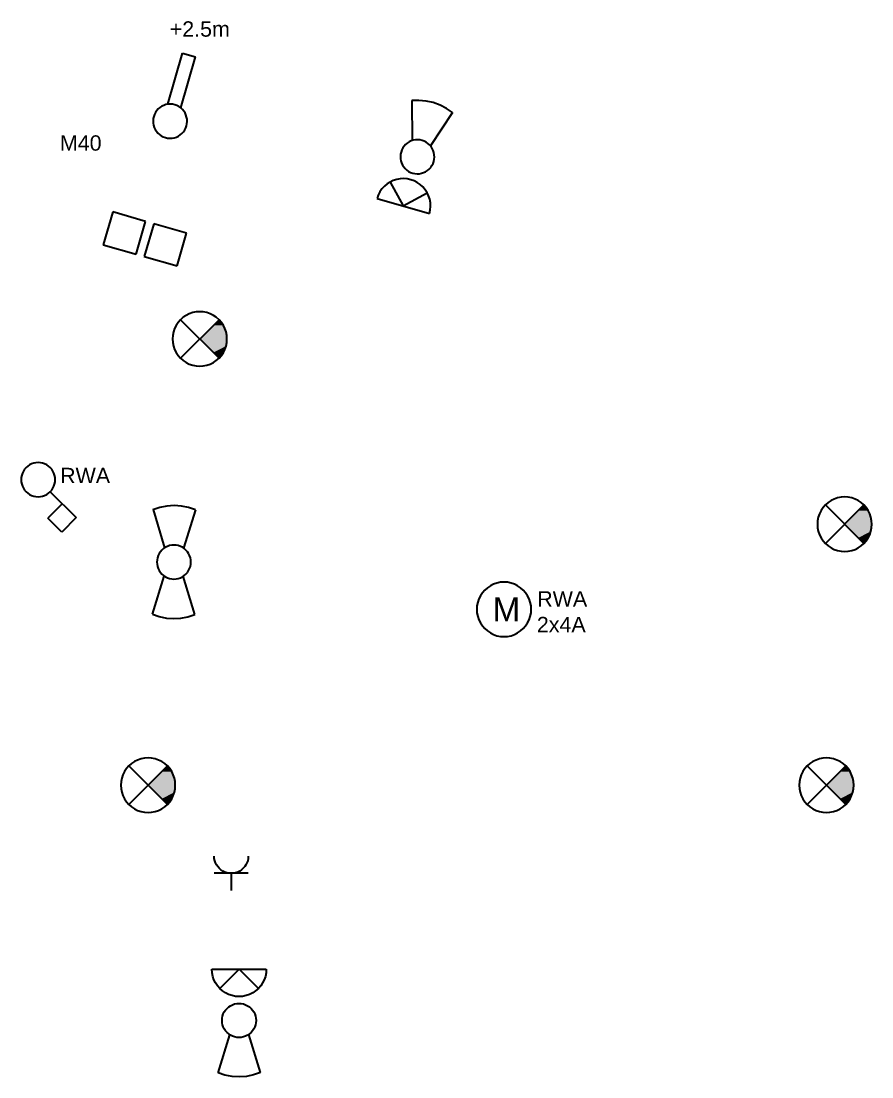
# Model space of a CAD drawing. Extents: x 800 to 1481, y 55 to 490.
# Drawn here: x 843.6 to 893.5, y 86 to 147.9 of the extents above; entities that cross this region are included whole.
import ezdxf

# ---------------------------------------------------------------- set-up
doc = ezdxf.new("R2010")
doc.units = 0
doc.layers.get('0').update_dxf_attribs({"lineweight": 18})
doc.layers.add('E_Kraft', color=1, linetype='Continuous', lineweight=35, true_color=0xff0000)
doc.layers.add('E_Licht', color=7, linetype='Continuous', lineweight=35, true_color=0x0080ff)
doc.styles.get("Standard").update_dxf_attribs({"font": 'arial.ttf'})

# ---------------------------------------------------------------- blocks, each defined once
blk = doc.blocks.new('Notleuchte-A0Q9B2BTAY', base_point=(890.331, 116.816))
at = {"color": 0, "lineweight": -2}
for p, q in [((890.8, 119.546), (890.662, 119.389)), ((890.957, 119.684), (890.8, 119.546)), ((890.8, 119.546), (893.062, 117.284)), ((890.8, 117.284), (893.062, 119.546)), ((891.131, 119.801), (890.957, 119.684)), ((891.319, 119.893), (891.131, 119.801)), ((891.517, 119.96), (891.319, 119.893)), ((891.722, 120.001), (891.517, 119.96)), ((891.931, 120.015), (891.722, 120.001)), ((892.139, 120.001), (891.931, 120.015)), ((892.345, 119.96), (892.139, 120.001)), ((892.543, 119.893), (892.345, 119.96)), ((892.73, 119.801), (892.543, 119.893)), ((892.904, 119.684), (892.73, 119.801)), ((893.062, 119.546), (892.904, 119.684)), ((893.2, 119.389), (893.062, 119.546)), ((890.453, 119.027), (890.386, 118.829)), ((890.545, 119.215), (890.453, 119.027)), ((890.662, 119.389), (890.545, 119.215)), ((893.316, 119.215), (893.2, 119.389)), ((893.409, 119.027), (893.316, 119.215)), ((893.476, 118.829), (893.409, 119.027)), ((890.345, 118.624), (890.331, 118.415)), ((890.331, 118.415), (890.345, 118.207)), ((890.386, 118.829), (890.345, 118.624)), ((893.517, 118.624), (893.476, 118.829)), ((893.53, 118.415), (893.517, 118.624)), ((893.517, 118.207), (893.53, 118.415)), ((890.345, 118.207), (890.386, 118.001)), ((890.386, 118.001), (890.453, 117.803)), ((890.453, 117.803), (890.545, 117.616)), ((893.316, 117.616), (893.409, 117.803)), ((893.409, 117.803), (893.476, 118.001)), ((893.476, 118.001), (893.517, 118.207)), ((890.545, 117.616), (890.662, 117.442)), ((890.662, 117.442), (890.8, 117.284)), ((890.8, 117.284), (890.957, 117.146)), ((890.957, 117.146), (891.131, 117.03)), ((892.73, 117.03), (892.904, 117.146)), ((892.904, 117.146), (893.062, 117.284)), ((893.062, 117.284), (893.2, 117.442)), ((893.2, 117.442), (893.316, 117.616)), ((891.131, 117.03), (891.319, 116.938)), ((891.319, 116.938), (891.517, 116.87)), ((891.517, 116.87), (891.722, 116.829)), ((891.722, 116.829), (891.931, 116.816)), ((891.931, 116.816), (892.139, 116.829)), ((892.139, 116.829), (892.345, 116.87)), ((892.345, 116.87), (892.543, 116.938)), ((892.543, 116.938), (892.73, 117.03))]:
    blk.add_line(p, q, dxfattribs=at)
for points in [[(893.316, 119.215), (892.73, 119.215), (893.062, 119.546)], [(893.476, 118.829), (892.345, 118.829), (893.316, 119.215)], [(892.345, 118.829), (893.316, 119.215), (892.73, 119.215)], [(893.53, 118.415), (891.931, 118.415), (893.476, 118.829)], [(891.931, 118.415), (893.476, 118.829), (892.345, 118.829)], [(892.345, 118.001), (893.53, 118.415), (891.931, 118.415)], [(893.53, 118.415), (891.931, 118.415), (893.53, 118.415)], [(891.931, 118.415), (893.53, 118.415), (891.931, 118.415)], [(893.476, 118.001), (892.345, 118.001), (893.53, 118.415)], [(892.73, 117.616), (893.476, 118.001), (892.345, 118.001)], [(893.316, 117.616), (892.73, 117.616), (893.476, 118.001)], [(893.062, 117.284), (893.316, 117.616), (892.73, 117.616)]]:
    blk.add_solid(points, dxfattribs=at)
blk = doc.blocks.new('Notleuchte-A0Q9B2BVAY', base_point=(889.264, 101.506))
at = {"color": 0, "lineweight": -2}
for p, q in [((890.655, 104.692), (890.45, 104.651)), ((890.864, 104.705), (890.655, 104.692)), ((891.072, 104.692), (890.864, 104.705)), ((891.278, 104.651), (891.072, 104.692)), ((889.595, 104.079), (889.478, 103.905)), ((889.733, 104.237), (889.595, 104.079)), ((889.89, 104.375), (889.733, 104.237)), ((889.733, 104.237), (891.995, 101.975)), ((889.733, 101.975), (891.995, 104.237)), ((890.064, 104.491), (889.89, 104.375)), ((890.252, 104.583), (890.064, 104.491)), ((890.45, 104.651), (890.252, 104.583)), ((891.476, 104.583), (891.278, 104.651)), ((891.663, 104.491), (891.476, 104.583)), ((891.837, 104.375), (891.663, 104.491)), ((891.995, 104.237), (891.837, 104.375)), ((892.133, 104.079), (891.995, 104.237)), ((892.249, 103.905), (892.133, 104.079)), ((889.319, 103.52), (889.278, 103.314)), ((889.386, 103.718), (889.319, 103.52)), ((889.478, 103.905), (889.386, 103.718)), ((892.342, 103.718), (892.249, 103.905)), ((892.409, 103.52), (892.342, 103.718)), ((892.45, 103.314), (892.409, 103.52)), ((889.278, 103.314), (889.264, 103.106)), ((889.264, 103.106), (889.278, 102.897)), ((889.278, 102.897), (889.319, 102.692)), ((892.409, 102.692), (892.45, 102.897)), ((892.463, 103.106), (892.45, 103.314)), ((892.45, 102.897), (892.463, 103.106)), ((889.319, 102.692), (889.386, 102.494)), ((889.386, 102.494), (889.478, 102.306)), ((889.478, 102.306), (889.595, 102.132)), ((892.133, 102.132), (892.249, 102.306)), ((892.249, 102.306), (892.342, 102.494)), ((892.342, 102.494), (892.409, 102.692)), ((889.595, 102.132), (889.733, 101.975)), ((889.733, 101.975), (889.89, 101.837)), ((889.89, 101.837), (890.064, 101.72)), ((890.064, 101.72), (890.252, 101.628)), ((890.252, 101.628), (890.45, 101.561)), ((891.278, 101.561), (891.476, 101.628)), ((891.476, 101.628), (891.663, 101.72)), ((891.663, 101.72), (891.837, 101.837)), ((891.837, 101.837), (891.995, 101.975)), ((891.995, 101.975), (892.133, 102.132)), ((890.45, 101.561), (890.655, 101.52)), ((890.655, 101.52), (890.864, 101.506)), ((890.864, 101.506), (891.072, 101.52)), ((891.072, 101.52), (891.278, 101.561))]:
    blk.add_line(p, q, dxfattribs=at)
for points in [[(892.249, 103.905), (891.663, 103.905), (891.995, 104.237)], [(892.463, 103.106), (890.864, 103.106), (892.409, 103.52)], [(890.864, 103.106), (892.409, 103.52), (891.278, 103.52)], [(892.409, 103.52), (891.278, 103.52), (892.249, 103.905)], [(891.278, 103.52), (892.249, 103.905), (891.663, 103.905)], [(891.278, 102.692), (892.463, 103.106), (890.864, 103.106)], [(892.463, 103.106), (890.864, 103.106), (892.463, 103.106)], [(890.864, 103.106), (892.463, 103.106), (890.864, 103.106)], [(892.409, 102.692), (891.278, 102.692), (892.463, 103.106)], [(891.663, 102.306), (892.409, 102.692), (891.278, 102.692)], [(892.249, 102.306), (891.663, 102.306), (892.409, 102.692)], [(891.995, 101.975), (892.249, 102.306), (891.663, 102.306)]]:
    blk.add_solid(points, dxfattribs=at)
blk = doc.blocks.new('Steckdose T13_ UP-A0Q9B331AY', base_point=(854.934, 96.936))
at = {"color": 0, "lineweight": -2}
for p, q in [((854.942, 98.806), (854.934, 98.936)), ((854.968, 98.677), (854.942, 98.806)), ((855.01, 98.553), (854.968, 98.677)), ((855.068, 98.436), (855.01, 98.553)), ((856.858, 98.553), (856.8, 98.436)), ((856.9, 98.677), (856.858, 98.553)), ((856.925, 98.806), (856.9, 98.677)), ((856.934, 98.936), (856.925, 98.806)), ((856.934, 97.936), (854.934, 97.936)), ((855.14, 98.327), (855.068, 98.436)), ((855.227, 98.229), (855.14, 98.327)), ((855.325, 98.143), (855.227, 98.229)), ((855.434, 98.07), (855.325, 98.143)), ((855.551, 98.012), (855.434, 98.07)), ((855.675, 97.97), (855.551, 98.012)), ((855.803, 97.945), (855.675, 97.97)), ((855.934, 97.936), (855.803, 97.945)), ((856.064, 97.945), (855.934, 97.936)), ((855.934, 97.936), (855.934, 96.936)), ((856.193, 97.97), (856.064, 97.945)), ((856.316, 98.012), (856.193, 97.97)), ((856.434, 98.07), (856.316, 98.012)), ((856.542, 98.143), (856.434, 98.07)), ((856.641, 98.229), (856.542, 98.143)), ((856.727, 98.327), (856.641, 98.229)), ((856.8, 98.436), (856.727, 98.327))]:
    blk.add_line(p, q, dxfattribs=at)
blk = doc.blocks.new('Motor allgemein-A0Q9B337AY', base_point=(870.341, 111.823))
at = {"color": 0, "linetype": 'ByBlock', "lineweight": -2, "ltscale": 0.35}
for p, q in [((870.967, 114.692), (870.81, 114.554)), ((871.141, 114.808), (870.967, 114.692)), ((871.329, 114.901), (871.141, 114.808)), ((871.527, 114.968), (871.329, 114.901)), ((871.732, 115.009), (871.527, 114.968)), ((871.941, 115.023), (871.732, 115.009)), ((872.15, 115.009), (871.941, 115.023)), ((872.355, 114.968), (872.15, 115.009)), ((872.553, 114.901), (872.355, 114.968)), ((872.741, 114.808), (872.553, 114.901)), ((872.915, 114.692), (872.741, 114.808)), ((873.072, 114.554), (872.915, 114.692)), ((870.463, 114.035), (870.396, 113.837)), ((870.555, 114.223), (870.463, 114.035)), ((870.672, 114.397), (870.555, 114.223)), ((870.81, 114.554), (870.672, 114.397)), ((873.21, 114.397), (873.072, 114.554)), ((873.327, 114.223), (873.21, 114.397)), ((873.419, 114.035), (873.327, 114.223)), ((873.486, 113.837), (873.419, 114.035)), ((870.355, 113.632), (870.341, 113.423)), ((870.341, 113.423), (870.355, 113.214)), ((870.396, 113.837), (870.355, 113.632)), ((873.527, 113.632), (873.486, 113.837)), ((873.541, 113.423), (873.527, 113.632)), ((873.527, 113.214), (873.541, 113.423)), ((870.355, 113.214), (870.396, 113.009)), ((870.396, 113.009), (870.463, 112.81)), ((870.463, 112.81), (870.555, 112.623)), ((873.327, 112.623), (873.419, 112.81)), ((873.419, 112.81), (873.486, 113.009)), ((873.486, 113.009), (873.527, 113.214)), ((870.555, 112.623), (870.672, 112.449)), ((870.672, 112.449), (870.81, 112.291)), ((870.81, 112.291), (870.967, 112.153)), ((870.967, 112.153), (871.141, 112.037)), ((872.741, 112.037), (872.915, 112.153)), ((872.915, 112.153), (873.072, 112.291)), ((873.072, 112.291), (873.21, 112.449)), ((873.21, 112.449), (873.327, 112.623)), ((871.141, 112.037), (871.329, 111.945)), ((871.329, 111.945), (871.527, 111.877)), ((871.527, 111.877), (871.732, 111.836)), ((871.732, 111.836), (871.941, 111.823)), ((871.941, 111.823), (872.15, 111.836)), ((872.15, 111.836), (872.355, 111.877)), ((872.355, 111.877), (872.553, 111.945)), ((872.553, 111.945), (872.741, 112.037))]:
    blk.add_line(p, q, dxfattribs=at)
at = {"color": 0, "linetype": 'ByBlock', "lineweight": -2, "ltscale": 0.35, "insert": (871.271, 114.123), "char_height": 1.4, "attachment_point": 1}
blk.add_mtext('{\\fArial;M}', dxfattribs=at)
blk = doc.blocks.new('Bauteilbeschriftung-A0Q9B339AY', base_point=(873.891, 113.588))
at = {"color": 0, "linetype": 'ByBlock', "lineweight": -2, "ltscale": 0.35, "insert": (873.891, 114.488), "char_height": 0.9, "attachment_point": 1}
blk.add_mtext('{\\fArial;RWA}', dxfattribs=at)
blk = doc.blocks.new('Bauteilbeschriftung-A0Q9B33BAY', base_point=(873.871, 112.081))
at = {"color": 0, "linetype": 'ByBlock', "lineweight": -2, "ltscale": 0.35, "insert": (873.871, 112.981), "char_height": 0.9, "attachment_point": 1}
blk.add_mtext('{\\fArial;2x4A}', dxfattribs=at)
blk = doc.blocks.new('Schlüsselschalter_ UP-A0Q9B33DAY', base_point=(843.604, 117.955))
at = {"color": 0, "lineweight": -2}
for p, q in [((844.473, 122.024), (844.345, 121.999)), ((844.604, 122.033), (844.473, 122.024)), ((844.734, 122.024), (844.604, 122.033)), ((844.863, 121.999), (844.734, 122.024)), ((843.68, 121.415), (843.638, 121.292)), ((843.738, 121.533), (843.68, 121.415)), ((843.81, 121.642), (843.738, 121.533)), ((843.897, 121.74), (843.81, 121.642)), ((843.995, 121.826), (843.897, 121.74)), ((844.104, 121.899), (843.995, 121.826)), ((844.221, 121.957), (844.104, 121.899)), ((844.345, 121.999), (844.221, 121.957)), ((844.986, 121.957), (844.863, 121.999)), ((845.104, 121.899), (844.986, 121.957)), ((845.213, 121.826), (845.104, 121.899)), ((845.311, 121.74), (845.213, 121.826)), ((845.397, 121.642), (845.311, 121.74)), ((845.47, 121.533), (845.397, 121.642)), ((845.528, 121.415), (845.47, 121.533)), ((845.57, 121.292), (845.528, 121.415)), ((843.612, 121.163), (843.604, 121.033)), ((843.604, 121.033), (843.612, 120.902)), ((843.638, 121.292), (843.612, 121.163)), ((843.612, 120.902), (843.638, 120.774)), ((845.595, 121.163), (845.57, 121.292)), ((845.57, 120.774), (845.595, 120.902)), ((845.604, 121.033), (845.595, 121.163)), ((845.595, 120.902), (845.604, 121.033)), ((843.638, 120.774), (843.68, 120.65)), ((843.68, 120.65), (843.738, 120.533)), ((843.738, 120.533), (843.81, 120.424)), ((843.81, 120.424), (843.897, 120.326)), ((843.897, 120.326), (843.995, 120.239)), ((843.995, 120.239), (844.104, 120.167)), ((844.104, 120.167), (844.221, 120.109)), ((844.986, 120.109), (845.104, 120.167)), ((845.104, 120.167), (845.213, 120.239)), ((845.213, 120.239), (845.311, 120.326)), ((845.311, 120.326), (845.397, 120.424)), ((845.311, 120.326), (846.833, 118.804)), ((845.397, 120.424), (845.47, 120.533)), ((845.47, 120.533), (845.528, 120.65)), ((845.528, 120.65), (845.57, 120.774)), ((844.221, 120.109), (844.345, 120.067)), ((844.345, 120.067), (844.473, 120.041)), ((844.473, 120.041), (844.604, 120.033)), ((844.604, 120.033), (844.734, 120.041)), ((844.734, 120.041), (844.863, 120.067)), ((844.863, 120.067), (844.986, 120.109)), ((846.017, 119.62), (845.168, 118.771)), ((845.984, 117.955), (845.168, 118.771)), ((846.833, 118.804), (845.984, 117.955))]:
    blk.add_line(p, q, dxfattribs=at)
blk = doc.blocks.new('Bauteilbeschriftung-A0Q9B33FAY', base_point=(845.893, 120.826))
at = {"color": 0, "linetype": 'ByBlock', "lineweight": -2, "ltscale": 0.35, "insert": (845.893, 121.726), "char_height": 0.9, "attachment_point": 1}
blk.add_mtext('{\\fArial;RWA}', dxfattribs=at)
blk = doc.blocks.new('Abzweigdose quadratisch (multi) UP-A0Q9B33HAY', base_point=(848.428, 134.26))
at = {"color": 0, "lineweight": -2}
for p, q in [((848.98, 136.735), (848.428, 134.812)), ((850.902, 136.182), (848.98, 136.735)), ((850.35, 134.26), (850.902, 136.182)), ((848.428, 134.812), (850.35, 134.26))]:
    blk.add_line(p, q, dxfattribs=at)
blk = doc.blocks.new('Bauteilbeschriftung-A0Q9B33JAY', base_point=(845.881, 140.333))
at = {"color": 0, "linetype": 'ByBlock', "lineweight": -2, "ltscale": 0.35, "insert": (845.881, 141.233), "char_height": 0.9, "attachment_point": 1}
blk.add_mtext('{\\fArial;M40}', dxfattribs=at)
blk = doc.blocks.new('Wandleuchte-A0Q9B3R7AY', base_point=(864.493, 136.65))
at = {"color": 0, "lineweight": -2}
for p, q in [((864.92, 138.243), (864.779, 138.088)), ((865.079, 138.378), (864.92, 138.243)), ((865.255, 138.491), (865.079, 138.378)), ((865.445, 138.58), (865.255, 138.491)), ((865.255, 138.491), (866.03, 137.091)), ((865.644, 138.644), (865.445, 138.58)), ((865.85, 138.681), (865.644, 138.644)), ((866.059, 138.691), (865.85, 138.681)), ((866.267, 138.673), (866.059, 138.691)), ((866.472, 138.629), (866.267, 138.673)), ((866.669, 138.558), (866.472, 138.629)), ((866.855, 138.462), (866.669, 138.558)), ((867.027, 138.343), (866.855, 138.462)), ((867.181, 138.202), (867.027, 138.343)), ((867.317, 138.042), (867.181, 138.202)), ((864.564, 137.73), (864.493, 137.533)), ((864.493, 137.533), (867.568, 136.65)), ((864.66, 137.916), (864.564, 137.73)), ((864.779, 138.088), (864.66, 137.916)), ((866.03, 137.091), (867.43, 137.866)), ((867.43, 137.866), (867.317, 138.042)), ((867.519, 137.677), (867.43, 137.866)), ((867.582, 137.478), (867.519, 137.677)), ((867.62, 137.272), (867.582, 137.478)), ((867.612, 136.854), (867.63, 137.063)), ((867.63, 137.063), (867.62, 137.272)), ((867.568, 136.65), (867.612, 136.854))]:
    blk.add_line(p, q, dxfattribs=at)
blk = doc.blocks.new('Wandleuchte-A0Q9B3R9AY', base_point=(854.794, 90.705))
at = {"color": 0, "lineweight": -2}
for p, q in [((854.808, 92.095), (854.794, 92.304)), ((854.794, 92.304), (857.993, 92.304)), ((855.263, 91.173), (856.394, 92.304)), ((856.394, 92.304), (857.525, 91.173)), ((857.993, 92.304), (857.98, 92.095)), ((854.849, 91.89), (854.808, 92.095)), ((854.916, 91.692), (854.849, 91.89)), ((855.008, 91.504), (854.916, 91.692)), ((857.871, 91.692), (857.779, 91.504)), ((857.939, 91.89), (857.871, 91.692)), ((857.98, 92.095), (857.939, 91.89)), ((855.125, 91.33), (855.008, 91.504)), ((855.263, 91.173), (855.125, 91.33)), ((855.42, 91.035), (855.263, 91.173)), ((857.525, 91.173), (857.367, 91.035)), ((857.663, 91.33), (857.525, 91.173)), ((857.779, 91.504), (857.663, 91.33)), ((855.594, 90.919), (855.42, 91.035)), ((855.781, 90.826), (855.594, 90.919)), ((855.98, 90.759), (855.781, 90.826)), ((856.185, 90.718), (855.98, 90.759)), ((856.394, 90.705), (856.185, 90.718)), ((856.602, 90.718), (856.394, 90.705)), ((856.808, 90.759), (856.602, 90.718)), ((857.006, 90.826), (856.808, 90.759)), ((857.193, 90.919), (857.006, 90.826)), ((857.367, 91.035), (857.193, 90.919))]:
    blk.add_line(p, q, dxfattribs=at)
blk = doc.blocks.new('Bewegungsmelder 180°_ UP-A0Q9B3RBAY', base_point=(865.859, 138.975))
at = {"color": 0, "lineweight": -2}
for p, q in [((866.95, 143.284), (866.525, 143.269)), ((866.532, 143.269), (866.56, 140.929)), ((867.373, 143.245), (866.95, 143.284)), ((867.788, 143.152), (867.373, 143.245)), ((868.187, 143.007), (867.788, 143.152)), ((868.914, 142.57), (867.63, 140.611)), ((868.565, 142.812), (868.187, 143.007)), ((868.914, 142.57), (868.565, 142.812)), ((866.164, 140.694), (866.076, 140.598)), ((866.264, 140.779), (866.164, 140.694)), ((866.374, 140.85), (866.264, 140.779)), ((866.492, 140.905), (866.374, 140.85)), ((866.617, 140.945), (866.492, 140.905)), ((866.746, 140.968), (866.617, 140.945)), ((866.876, 140.975), (866.746, 140.968)), ((867.007, 140.964), (866.876, 140.975)), ((867.135, 140.936), (867.007, 140.964)), ((867.258, 140.892), (867.135, 140.936)), ((867.374, 140.832), (867.258, 140.892)), ((867.481, 140.757), (867.374, 140.832)), ((867.578, 140.669), (867.481, 140.757)), ((867.663, 140.569), (867.578, 140.669)), ((865.87, 140.123), (865.859, 139.993)), ((865.859, 139.993), (865.865, 139.862)), ((865.897, 140.251), (865.87, 140.123)), ((865.942, 140.374), (865.897, 140.251)), ((866.002, 140.49), (865.942, 140.374)), ((866.076, 140.598), (866.002, 140.49)), ((867.733, 140.459), (867.663, 140.569)), ((867.789, 140.341), (867.733, 140.459)), ((867.829, 140.216), (867.789, 140.341)), ((867.852, 140.088), (867.829, 140.216)), ((867.858, 139.957), (867.852, 140.088)), ((865.865, 139.862), (865.888, 139.733)), ((865.888, 139.733), (865.928, 139.609)), ((865.928, 139.609), (865.984, 139.49)), ((865.984, 139.49), (866.054, 139.38)), ((866.054, 139.38), (866.139, 139.28)), ((867.641, 139.352), (867.715, 139.459)), ((867.715, 139.459), (867.775, 139.576)), ((867.775, 139.576), (867.82, 139.699)), ((867.82, 139.699), (867.847, 139.827)), ((867.847, 139.827), (867.858, 139.957)), ((866.139, 139.28), (866.236, 139.192)), ((866.236, 139.192), (866.343, 139.118)), ((866.343, 139.118), (866.459, 139.058)), ((866.459, 139.058), (866.582, 139.014)), ((866.582, 139.014), (866.71, 138.986)), ((866.71, 138.986), (866.841, 138.975)), ((866.841, 138.975), (866.971, 138.981)), ((866.971, 138.981), (867.1, 139.004)), ((867.1, 139.004), (867.225, 139.044)), ((867.225, 139.044), (867.343, 139.1)), ((867.343, 139.1), (867.453, 139.171)), ((867.453, 139.171), (867.553, 139.255)), ((867.553, 139.255), (867.641, 139.352))]:
    blk.add_line(p, q, dxfattribs=at)
blk = doc.blocks.new('Bewegungsmelder 180°_ UP-A0Q9B3RDAY', base_point=(855.164, 85.994))
at = {"color": 0, "lineweight": -2}
for p, q in [((855.528, 89.804), (855.6, 89.913)), ((855.6, 89.913), (855.687, 90.011)), ((855.687, 90.011), (855.785, 90.098)), ((855.785, 90.098), (855.894, 90.17)), ((855.894, 90.17), (856.011, 90.228)), ((856.011, 90.228), (856.135, 90.27)), ((856.135, 90.27), (856.263, 90.296)), ((856.263, 90.296), (856.394, 90.304)), ((856.394, 90.304), (856.524, 90.296)), ((856.524, 90.296), (856.652, 90.27)), ((856.652, 90.27), (856.776, 90.228)), ((856.776, 90.228), (856.894, 90.17)), ((856.894, 90.17), (857.002, 90.098)), ((857.002, 90.098), (857.101, 90.011)), ((857.101, 90.011), (857.187, 89.913)), ((857.187, 89.913), (857.26, 89.804)), ((855.394, 89.304), (855.402, 89.435)), ((855.402, 89.174), (855.394, 89.304)), ((855.402, 89.435), (855.428, 89.563)), ((855.428, 89.563), (855.47, 89.687)), ((855.47, 89.687), (855.528, 89.804)), ((857.26, 89.804), (857.318, 89.687)), ((857.318, 89.687), (857.36, 89.563)), ((857.36, 89.563), (857.385, 89.435)), ((857.385, 89.435), (857.394, 89.304)), ((857.394, 89.304), (857.385, 89.174)), ((855.428, 89.045), (855.402, 89.174)), ((855.47, 88.921), (855.428, 89.045)), ((855.528, 88.804), (855.47, 88.921)), ((855.6, 88.695), (855.528, 88.804)), ((855.687, 88.597), (855.6, 88.695)), ((855.785, 88.511), (855.687, 88.597)), ((857.101, 88.597), (857.002, 88.511)), ((857.187, 88.695), (857.101, 88.597)), ((857.26, 88.804), (857.187, 88.695)), ((857.318, 88.921), (857.26, 88.804)), ((857.36, 89.045), (857.318, 88.921)), ((857.385, 89.174), (857.36, 89.045)), ((855.171, 86.228), (855.843, 88.469)), ((855.894, 88.438), (855.785, 88.511)), ((856.011, 88.38), (855.894, 88.438)), ((856.135, 88.338), (856.011, 88.38)), ((856.263, 88.313), (856.135, 88.338)), ((856.394, 88.304), (856.263, 88.313)), ((856.524, 88.313), (856.394, 88.304)), ((856.652, 88.338), (856.524, 88.313)), ((856.776, 88.38), (856.652, 88.338)), ((856.894, 88.438), (856.776, 88.38)), ((857.002, 88.511), (856.894, 88.438)), ((857.653, 86.242), (856.959, 88.48)), ((855.568, 86.098), (855.164, 86.23)), ((855.985, 86.019), (855.568, 86.098)), ((857.25, 86.106), (856.834, 86.023)), ((857.653, 86.242), (857.25, 86.106)), ((856.41, 85.994), (855.985, 86.019)), ((856.834, 86.023), (856.41, 85.994))]:
    blk.add_line(p, q, dxfattribs=at)
blk = doc.blocks.new('Abzweigdose quadratisch (multi) UP-A0Q9B3URAY', base_point=(850.831, 133.57))
at = {"color": 0, "lineweight": -2}
for p, q in [((851.383, 136.044), (850.831, 134.122)), ((853.305, 135.492), (851.383, 136.044)), ((852.753, 133.57), (853.305, 135.492)), ((850.831, 134.122), (852.753, 133.57))]:
    blk.add_line(p, q, dxfattribs=at)
blk = doc.blocks.new('Aussenfühler_ UP-A0Q9B41RAY', base_point=(851.348, 141.062))
at = {"color": 0, "lineweight": -2}
for p, q in [((852.217, 143.057), (853.078, 146.055)), ((852.986, 142.836), (853.847, 145.834)), ((853.078, 146.055), (853.847, 145.834)), ((851.431, 142.461), (851.386, 142.338)), ((851.491, 142.577), (851.431, 142.461)), ((851.565, 142.685), (851.491, 142.577)), ((851.653, 142.782), (851.565, 142.685)), ((851.753, 142.866), (851.653, 142.782)), ((851.863, 142.937), (851.753, 142.866)), ((851.981, 142.992), (851.863, 142.937)), ((852.106, 143.032), (851.981, 142.992)), ((852.235, 143.056), (852.106, 143.032)), ((852.365, 143.062), (852.235, 143.056)), ((852.496, 143.051), (852.365, 143.062)), ((852.624, 143.023), (852.496, 143.051)), ((852.747, 142.979), (852.624, 143.023)), ((852.863, 142.919), (852.747, 142.979)), ((852.97, 142.844), (852.863, 142.919)), ((853.067, 142.756), (852.97, 142.844)), ((853.152, 142.656), (853.067, 142.756)), ((853.222, 142.546), (853.152, 142.656)), ((853.278, 142.428), (853.222, 142.546)), ((851.359, 142.21), (851.348, 142.08)), ((851.348, 142.08), (851.354, 141.949)), ((851.354, 141.949), (851.377, 141.82)), ((851.386, 142.338), (851.359, 142.21)), ((853.318, 142.303), (853.278, 142.428)), ((853.309, 141.786), (853.337, 141.914)), ((853.341, 142.175), (853.318, 142.303)), ((853.337, 141.914), (853.347, 142.044)), ((853.347, 142.044), (853.341, 142.175)), ((851.377, 141.82), (851.417, 141.696)), ((851.417, 141.696), (851.473, 141.577)), ((851.473, 141.577), (851.543, 141.467)), ((851.543, 141.467), (851.628, 141.368)), ((851.628, 141.368), (851.725, 141.28)), ((851.725, 141.28), (851.832, 141.205)), ((852.832, 141.187), (852.942, 141.258)), ((852.942, 141.258), (853.042, 141.342)), ((853.042, 141.342), (853.13, 141.439)), ((853.13, 141.439), (853.205, 141.546)), ((853.205, 141.546), (853.264, 141.663)), ((853.264, 141.663), (853.309, 141.786)), ((851.832, 141.205), (851.948, 141.145)), ((851.948, 141.145), (852.071, 141.101)), ((852.071, 141.101), (852.199, 141.073)), ((852.199, 141.073), (852.33, 141.062)), ((852.33, 141.062), (852.46, 141.068)), ((852.46, 141.068), (852.589, 141.091)), ((852.589, 141.091), (852.714, 141.131)), ((852.714, 141.131), (852.832, 141.187))]:
    blk.add_line(p, q, dxfattribs=at)
blk = doc.blocks.new('Bauteilbeschriftung-A0Q9B41TAY', base_point=(852.325, 147.02))
at = {"color": 0, "linetype": 'ByBlock', "lineweight": -2, "ltscale": 0.35, "insert": (852.325, 147.92), "char_height": 0.9, "attachment_point": 1}
blk.add_mtext('{\\fArial;+2.5m}', dxfattribs=at)
blk = doc.blocks.new('Bewegungsmelder 360°_ UP-A0Q9B4E9AY', base_point=(851.311, 112.885))
at = {"color": 0, "lineweight": -2}
for p, q in [((851.745, 119.402), (851.341, 119.269)), ((851.347, 119.272), (852.02, 117.03)), ((852.162, 119.481), (851.745, 119.402)), ((852.586, 119.506), (852.162, 119.481)), ((853.01, 119.477), (852.586, 119.506)), ((853.427, 119.393), (853.01, 119.477)), ((853.829, 119.257), (853.136, 117.02)), ((853.829, 119.257), (853.427, 119.393)), ((852.188, 117.119), (852.07, 117.062)), ((852.311, 117.162), (852.188, 117.119)), ((852.44, 117.187), (852.311, 117.162)), ((852.57, 117.196), (852.44, 117.187)), ((852.701, 117.187), (852.57, 117.196)), ((852.829, 117.162), (852.701, 117.187)), ((852.953, 117.119), (852.829, 117.162)), ((853.07, 117.062), (852.953, 117.119)), ((851.604, 116.454), (851.579, 116.326)), ((851.646, 116.578), (851.604, 116.454)), ((851.704, 116.696), (851.646, 116.578)), ((851.777, 116.804), (851.704, 116.696)), ((851.863, 116.903), (851.777, 116.804)), ((851.961, 116.989), (851.863, 116.903)), ((852.07, 117.062), (851.961, 116.989)), ((853.179, 116.989), (853.07, 117.062)), ((853.277, 116.903), (853.179, 116.989)), ((853.364, 116.804), (853.277, 116.903)), ((853.436, 116.696), (853.364, 116.804)), ((853.494, 116.578), (853.436, 116.696)), ((853.536, 116.454), (853.494, 116.578)), ((853.562, 116.326), (853.536, 116.454)), ((851.579, 116.326), (851.57, 116.196)), ((851.57, 116.196), (851.579, 116.065)), ((851.579, 116.065), (851.604, 115.937)), ((851.604, 115.937), (851.646, 115.813)), ((853.494, 115.813), (853.536, 115.937)), ((853.536, 115.937), (853.562, 116.065)), ((853.57, 116.196), (853.562, 116.326)), ((853.562, 116.065), (853.57, 116.196)), ((851.311, 113.134), (852.005, 115.371)), ((851.646, 115.813), (851.704, 115.696)), ((851.704, 115.696), (851.777, 115.587)), ((851.777, 115.587), (851.863, 115.488)), ((851.863, 115.488), (851.961, 115.402)), ((851.961, 115.402), (852.07, 115.33)), ((852.07, 115.33), (852.188, 115.272)), ((852.188, 115.272), (852.311, 115.23)), ((852.311, 115.23), (852.44, 115.204)), ((852.701, 115.204), (852.829, 115.23)), ((852.829, 115.23), (852.953, 115.272)), ((852.953, 115.272), (853.07, 115.33)), ((853.07, 115.33), (853.179, 115.402)), ((853.793, 113.119), (853.121, 115.361)), ((853.179, 115.402), (853.277, 115.488)), ((853.277, 115.488), (853.364, 115.587)), ((853.364, 115.587), (853.436, 115.696)), ((853.436, 115.696), (853.494, 115.813)), ((852.44, 115.204), (852.57, 115.196)), ((852.57, 115.196), (852.701, 115.204)), ((851.311, 113.134), (851.714, 112.998)), ((851.714, 112.998), (852.13, 112.914)), ((852.13, 112.914), (852.554, 112.885)), ((852.554, 112.885), (852.978, 112.91)), ((852.978, 112.91), (853.396, 112.99)), ((853.396, 112.99), (853.8, 113.122))]:
    blk.add_line(p, q, dxfattribs=at)
blk = doc.blocks.new('Notleuchte-A0Q9B4EBAY', base_point=(852.486, 127.686))
at = {"color": 0, "lineweight": -2}
for p, q in [((853.474, 130.763), (853.286, 130.671)), ((853.672, 130.831), (853.474, 130.763)), ((853.877, 130.871), (853.672, 130.831)), ((854.086, 130.885), (853.877, 130.871)), ((854.294, 130.871), (854.086, 130.885)), ((854.5, 130.831), (854.294, 130.871)), ((854.698, 130.763), (854.5, 130.831)), ((854.885, 130.671), (854.698, 130.763)), ((852.7, 130.085), (852.608, 129.898)), ((852.817, 130.259), (852.7, 130.085)), ((852.955, 130.417), (852.817, 130.259)), ((853.112, 130.555), (852.955, 130.417)), ((852.955, 130.417), (855.217, 128.154)), ((852.955, 128.154), (855.217, 130.417)), ((853.286, 130.671), (853.112, 130.555)), ((855.059, 130.555), (854.885, 130.671)), ((855.217, 130.417), (855.059, 130.555)), ((855.355, 130.259), (855.217, 130.417)), ((855.471, 130.085), (855.355, 130.259)), ((855.564, 129.898), (855.471, 130.085)), ((852.5, 129.494), (852.486, 129.286)), ((852.541, 129.7), (852.5, 129.494)), ((852.608, 129.898), (852.541, 129.7)), ((855.631, 129.7), (855.564, 129.898)), ((855.672, 129.494), (855.631, 129.7)), ((855.685, 129.286), (855.672, 129.494)), ((852.486, 129.286), (852.5, 129.077)), ((852.5, 129.077), (852.541, 128.872)), ((852.541, 128.872), (852.608, 128.673)), ((855.564, 128.673), (855.631, 128.872)), ((855.631, 128.872), (855.672, 129.077)), ((855.672, 129.077), (855.685, 129.286)), ((852.608, 128.673), (852.7, 128.486)), ((852.7, 128.486), (852.817, 128.312)), ((852.817, 128.312), (852.955, 128.154)), ((855.217, 128.154), (855.355, 128.312)), ((855.355, 128.312), (855.471, 128.486)), ((855.471, 128.486), (855.564, 128.673)), ((852.955, 128.154), (853.112, 128.017)), ((853.112, 128.017), (853.286, 127.9)), ((853.286, 127.9), (853.474, 127.808)), ((853.474, 127.808), (853.672, 127.74)), ((853.672, 127.74), (853.877, 127.7)), ((853.877, 127.7), (854.086, 127.686)), ((854.086, 127.686), (854.294, 127.7)), ((854.294, 127.7), (854.5, 127.74)), ((854.5, 127.74), (854.698, 127.808)), ((854.698, 127.808), (854.885, 127.9)), ((854.885, 127.9), (855.059, 128.017)), ((855.059, 128.017), (855.217, 128.154))]:
    blk.add_line(p, q, dxfattribs=at)
for points in [[(855.631, 129.7), (854.5, 129.7), (855.471, 130.085)], [(854.5, 129.7), (855.471, 130.085), (854.885, 130.085)], [(855.471, 130.085), (854.885, 130.085), (855.217, 130.417)], [(855.685, 129.286), (854.086, 129.286), (855.631, 129.7)], [(854.086, 129.286), (855.631, 129.7), (854.5, 129.7)], [(854.5, 128.872), (855.685, 129.286), (854.086, 129.286)], [(855.685, 129.286), (854.086, 129.286), (855.685, 129.286)], [(854.086, 129.286), (855.685, 129.286), (854.086, 129.286)], [(855.631, 128.872), (854.5, 128.872), (855.685, 129.286)], [(854.885, 128.486), (855.631, 128.872), (854.5, 128.872)], [(855.471, 128.486), (854.885, 128.486), (855.631, 128.872)], [(855.217, 128.154), (855.471, 128.486), (854.885, 128.486)]]:
    blk.add_solid(points, dxfattribs=at)
blk = doc.blocks.new('Notleuchte-A0Q9B4EDAY', base_point=(849.455, 101.506))
at = {"color": 0, "lineweight": -2}
for p, q in [((850.846, 104.692), (850.641, 104.651)), ((851.055, 104.705), (850.846, 104.692)), ((851.264, 104.692), (851.055, 104.705)), ((851.469, 104.651), (851.264, 104.692)), ((849.786, 104.079), (849.67, 103.905)), ((849.924, 104.237), (849.786, 104.079)), ((850.081, 104.375), (849.924, 104.237)), ((849.924, 104.237), (852.186, 101.975)), ((849.924, 101.975), (852.186, 104.237)), ((850.255, 104.491), (850.081, 104.375)), ((850.443, 104.583), (850.255, 104.491)), ((850.641, 104.651), (850.443, 104.583)), ((851.667, 104.583), (851.469, 104.651)), ((851.855, 104.491), (851.667, 104.583)), ((852.029, 104.375), (851.855, 104.491)), ((852.186, 104.237), (852.029, 104.375)), ((852.324, 104.079), (852.186, 104.237)), ((852.44, 103.905), (852.324, 104.079)), ((849.51, 103.52), (849.469, 103.314)), ((849.577, 103.718), (849.51, 103.52)), ((849.67, 103.905), (849.577, 103.718)), ((852.533, 103.718), (852.44, 103.905)), ((852.6, 103.52), (852.533, 103.718)), ((852.641, 103.314), (852.6, 103.52)), ((849.469, 103.314), (849.455, 103.106)), ((849.455, 103.106), (849.469, 102.897)), ((849.469, 102.897), (849.51, 102.692)), ((852.6, 102.692), (852.641, 102.897)), ((852.654, 103.106), (852.641, 103.314)), ((852.641, 102.897), (852.654, 103.106)), ((849.51, 102.692), (849.577, 102.494)), ((849.577, 102.494), (849.67, 102.306)), ((849.67, 102.306), (849.786, 102.132)), ((852.324, 102.132), (852.44, 102.306)), ((852.44, 102.306), (852.533, 102.494)), ((852.533, 102.494), (852.6, 102.692)), ((849.786, 102.132), (849.924, 101.975)), ((849.924, 101.975), (850.081, 101.837)), ((850.081, 101.837), (850.255, 101.72)), ((850.255, 101.72), (850.443, 101.628)), ((850.443, 101.628), (850.641, 101.561)), ((851.469, 101.561), (851.667, 101.628)), ((851.667, 101.628), (851.855, 101.72)), ((851.855, 101.72), (852.029, 101.837)), ((852.029, 101.837), (852.186, 101.975)), ((852.186, 101.975), (852.324, 102.132)), ((850.641, 101.561), (850.846, 101.52)), ((850.846, 101.52), (851.055, 101.506)), ((851.055, 101.506), (851.264, 101.52)), ((851.264, 101.52), (851.469, 101.561))]:
    blk.add_line(p, q, dxfattribs=at)
for points in [[(852.44, 103.905), (851.855, 103.905), (852.186, 104.237)], [(852.654, 103.106), (851.055, 103.106), (852.6, 103.52)], [(851.055, 103.106), (852.6, 103.52), (851.469, 103.52)], [(852.6, 103.52), (851.469, 103.52), (852.44, 103.905)], [(851.469, 103.52), (852.44, 103.905), (851.855, 103.905)], [(851.469, 102.692), (852.654, 103.106), (851.055, 103.106)], [(852.654, 103.106), (851.055, 103.106), (852.654, 103.106)], [(851.055, 103.106), (852.654, 103.106), (851.055, 103.106)], [(852.6, 102.692), (851.469, 102.692), (852.654, 103.106)], [(851.855, 102.306), (852.6, 102.692), (851.469, 102.692)], [(852.44, 102.306), (851.855, 102.306), (852.6, 102.692)], [(852.186, 101.975), (852.44, 102.306), (851.855, 102.306)]]:
    blk.add_solid(points, dxfattribs=at)

msp = doc.modelspace()

# ---------------------------------------------------------------- block references
at = {"layer": 'E_Kraft', "ltscale": 0.35}
for name, p in [('Bauteilbeschriftung-A0Q9B41TAY', (852.325, 147.02)), ('Bauteilbeschriftung-A0Q9B33JAY', (845.881, 140.333)), ('Bauteilbeschriftung-A0Q9B33FAY', (845.893, 120.826)), ('Motor allgemein-A0Q9B337AY', (870.341, 111.823)), ('Bauteilbeschriftung-A0Q9B339AY', (873.891, 113.588)), ('Bauteilbeschriftung-A0Q9B33BAY', (873.871, 112.081))]:
    msp.add_blockref(name, p, dxfattribs=at)
at = {"layer": 'E_Kraft', "linetype": 'Continuous', "ltscale": 0.35}
for name, p in [('Aussenfühler_ UP-A0Q9B41RAY', (851.348, 141.062)), ('Abzweigdose quadratisch (multi) UP-A0Q9B33HAY', (848.428, 134.26)), ('Schlüsselschalter_ UP-A0Q9B33DAY', (843.604, 117.955))]:
    msp.add_blockref(name, p, dxfattribs=at)
at = {"layer": 'E_Licht', "linetype": 'Continuous', "ltscale": 0.35}
for name, p in [('Bewegungsmelder 180°_ UP-A0Q9B3RBAY', (865.859, 138.975)), ('Wandleuchte-A0Q9B3R7AY', (864.493, 136.65)), ('Abzweigdose quadratisch (multi) UP-A0Q9B3URAY', (850.831, 133.57)), ('Notleuchte-A0Q9B4EBAY', (852.486, 127.686)), ('Notleuchte-A0Q9B2BTAY', (890.331, 116.816)), ('Bewegungsmelder 360°_ UP-A0Q9B4E9AY', (851.311, 112.885)), ('Notleuchte-A0Q9B4EDAY', (849.455, 101.506)), ('Notleuchte-A0Q9B2BVAY', (889.264, 101.506)), ('Steckdose T13_ UP-A0Q9B331AY', (854.934, 96.936)), ('Wandleuchte-A0Q9B3R9AY', (854.794, 90.705)), ('Bewegungsmelder 180°_ UP-A0Q9B3RDAY', (855.164, 85.994))]:
    msp.add_blockref(name, p, dxfattribs=at)

doc.saveas('drawing.dxf')
